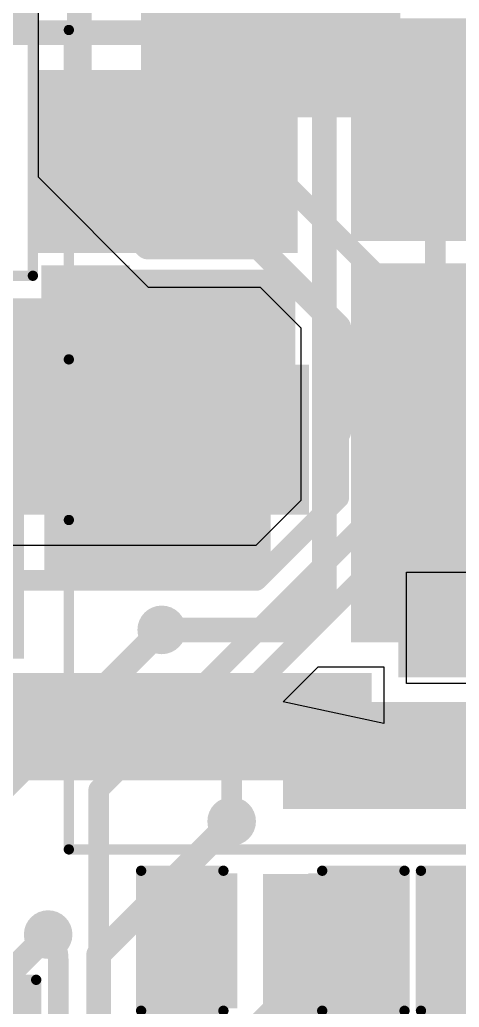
# Model space of a CAD drawing. Header units: millimetres. Extents: x -35.7 to 35.7, y -3.2 to 68.2.
# Drawn here: x 10.08 to 15.51, y 23.61 to 35.8 of the extents above; entities that cross this region are included whole.
import ezdxf

# ---------------------------------------------------------------- set-up
doc = ezdxf.new("R2010")
doc.units = ezdxf.units.MM
for name, color, linetype in [('BottomLayer', 5, 'Continuous'), ('BottomPaste', 16, 'Continuous'), ('BottomSolder', 6, 'Continuous'), ('TopLayer', 1, 'Continuous'), ('TopOverlay', 2, 'Continuous'), ('TopPaste', 8, 'Continuous'), ('TopSolder', 216, 'Continuous'), ('ViaHoleLayer', 16, 'Continuous')]:
    doc.layers.add(name, color=color, linetype=linetype)

# ---------------------------------------------------------------- blocks, each defined once
blk = doc.blocks.new('SOD_123_6')
at = {"layer": 'TopLayer'}
for points in [[(-2.22499936, 0.32500062), (-1.25499876, 0.32500062), (-1.25499876, -0.32500062), (-2.22499936, -0.32500062)], [(1.2550013, 0.32500062), (2.2250019, 0.32500062), (2.2250019, -0.32500062), (1.2550013, -0.32500062)]]:
    blk.add_hatch(color=1, dxfattribs=at).paths.add_polyline_path(points)
at = {"layer": 'TopOverlay'}
for points in [[(-3.25252588, -0.8625687599999999), (-2.31272588, -0.8625687599999999), (-2.31272588, 0.9251035599999999), (-3.25252588, 0.9251035599999999)], [(-2.36352588, 0.3820312399999999), (-1.47452588, 0.3820312399999999), (-1.47452588, 0.9251035599999999), (-2.36352588, 0.9251035599999999)], [(-2.36352588, -0.9230410800000001), (-1.47452588, -0.9230410800000001), (-1.47452588, -0.37996876), (-2.36352588, -0.37996876)]]:
    blk.add_hatch(color=2, dxfattribs=at).paths.add_polyline_path(points)
at = {"layer": 'TopPaste'}
for points in [[(-2.22499936, 0.32500062), (-1.25499876, 0.32500062), (-1.25499876, -0.32500062), (-2.22499936, -0.32500062)], [(1.2550013, 0.32500062), (2.2250019, 0.32500062), (2.2250019, -0.32500062), (1.2550013, -0.32500062)]]:
    blk.add_hatch(color=8, dxfattribs=at).paths.add_polyline_path(points)
at = {"layer": 'TopSolder'}
for points in [[(-2.32659936, 0.4266006199999999), (-1.15339876, 0.4266006199999999), (-1.15339876, -0.4266006199999999), (-2.32659936, -0.4266006199999999)], [(1.1534013, 0.4266006199999999), (2.3266019, 0.4266006199999999), (2.3266019, -0.4266006199999999), (1.1534013, -0.4266006199999999)]]:
    blk.add_hatch(color=216, dxfattribs=at).paths.add_polyline_path(points)
at = {"layer": 'TopOverlay', "const_width": 0.127}
for points in [[(1.397, 0.8986723199999999), (-3.2004, 0.8986723199999999)], [(1.397, 0.5841999999999999), (1.397, 0.8986723199999999)], [(1.397, -0.8986723199999999), (1.397, -0.5841999999999999)], [(1.397, -0.8986723199999999), (-3.2004, -0.8986723199999999)]]:
    blk.add_lwpolyline(points, dxfattribs=at)
at = {"layer": 'TopOverlay', "const_width": 0.0635}
for points in [[(-3.23215, 0.8986723199999999, 1), (-3.16865, 0.8986723199999999, 1)], [(1.36525, 0.8986723199999999, 1), (1.42875, 0.8986723199999999, 1)], [(1.36525, 0.8986723199999999, 1), (1.42875, 0.8986723199999999, 1)], [(1.36525, 0.5841999999999999, 1), (1.42875, 0.5841999999999999, 1)], [(1.36525, -0.5841999999999999, 1), (1.42875, -0.5841999999999999, 1)], [(-3.23215, -0.8986723199999999, 1), (-3.16865, -0.8986723199999999, 1)], [(1.36525, -0.8986723199999999, 1), (1.42875, -0.8986723199999999, 1)], [(1.36525, -0.8986723199999999, 1), (1.42875, -0.8986723199999999, 1)]]:
    blk.add_lwpolyline(points, format="xyb", close=True, dxfattribs=at)
blk = doc.blocks.new('RES0603_B_45')
at = {"layer": 'BottomLayer'}
for points in [[(-1.143, -0.4445), (-1.143, 0.4445), (-0.3810000000000001, 0.4445), (-0.3809999999999999, -0.4445)], [(0.3810000000000001, -0.4445), (0.3809999999999999, 0.4445), (1.143, 0.4445), (1.143, -0.4445)]]:
    blk.add_hatch(color=5, dxfattribs=at).paths.add_polyline_path(points)
at = {"layer": 'BottomPaste'}
for points in [[(-1.143, -0.4445), (-1.143, 0.4445), (-0.3810000000000001, 0.4445), (-0.3809999999999999, -0.4445)], [(0.3810000000000001, -0.4445), (0.3809999999999999, 0.4445), (1.143, 0.4445), (1.143, -0.4445)]]:
    blk.add_hatch(color=16, dxfattribs=at).paths.add_polyline_path(points)
at = {"layer": 'BottomSolder'}
for points in [[(-1.2446, -0.5461), (-1.2446, 0.5460999999999999), (-0.2794, 0.5461), (-0.2793999999999999, -0.5460999999999999)], [(0.2794, -0.5461), (0.2793999999999999, 0.5460999999999999), (1.2446, 0.5461), (1.2446, -0.5460999999999999)]]:
    blk.add_hatch(color=6, dxfattribs=at).paths.add_polyline_path(points)
blk = doc.blocks.new('RES0603_B_49')
at = {"layer": 'BottomLayer'}
for points in [[(-1.143, -0.4445), (-1.143, 0.4445), (-0.3810000000000001, 0.4445), (-0.3809999999999999, -0.4445)], [(0.3810000000000001, -0.4445), (0.3809999999999999, 0.4445), (1.143, 0.4445), (1.143, -0.4445)]]:
    blk.add_hatch(color=5, dxfattribs=at).paths.add_polyline_path(points)
at = {"layer": 'BottomPaste'}
for points in [[(-1.143, -0.4445), (-1.143, 0.4445), (-0.3810000000000001, 0.4445), (-0.3809999999999999, -0.4445)], [(0.3810000000000001, -0.4445), (0.3809999999999999, 0.4445), (1.143, 0.4445), (1.143, -0.4445)]]:
    blk.add_hatch(color=16, dxfattribs=at).paths.add_polyline_path(points)
at = {"layer": 'BottomSolder'}
for points in [[(-1.2446, -0.5461), (-1.2446, 0.5460999999999999), (-0.2794, 0.5461), (-0.2793999999999999, -0.5460999999999999)], [(0.2794, -0.5461), (0.2793999999999999, 0.5460999999999999), (1.2446, 0.5461), (1.2446, -0.5460999999999999)]]:
    blk.add_hatch(color=6, dxfattribs=at).paths.add_polyline_path(points)
blk = doc.blocks.new('CRS01_TE85L_Q_M__B_61')
at = {"layer": 'BottomLayer'}
for points in [[(-1.99999727, 0.6000000699999999), (-0.79999713, 0.6000000699999999), (-0.79999713, -0.6000000699999999), (-1.99999727, -0.6000000699999999)], [(0.8000022099999999, 0.6000000699999999), (2.00000235, 0.6000000699999999), (2.00000235, -0.6000000699999999), (0.8000022099999999, -0.6000000699999999)]]:
    blk.add_hatch(color=5, dxfattribs=at).paths.add_polyline_path(points)
at = {"layer": 'BottomPaste'}
for points in [[(-1.99999727, 0.6000000699999999), (-0.79999713, 0.6000000699999999), (-0.79999713, -0.6000000699999999), (-1.99999727, -0.6000000699999999)], [(0.8000022099999999, 0.6000000699999999), (2.00000235, 0.6000000699999999), (2.00000235, -0.6000000699999999), (0.8000022099999999, -0.6000000699999999)]]:
    blk.add_hatch(color=16, dxfattribs=at).paths.add_polyline_path(points)
at = {"layer": 'BottomSolder'}
for points in [[(-2.10159727, 0.7016000699999999), (-0.69839713, 0.7016000699999999), (-0.69839713, -0.7016000699999999), (-2.10159727, -0.7016000699999999)], [(0.69840221, 0.7016000699999999), (2.10160235, 0.7016000699999999), (2.10160235, -0.7016000699999999), (0.69840221, -0.7016000699999999)]]:
    blk.add_hatch(color=6, dxfattribs=at).paths.add_polyline_path(points)
blk = doc.blocks.new('CAP0805_73')
at = {"layer": 'TopLayer'}
for points in [[(-1.524, 0.7619999999999999), (-0.508, 0.7619999999999999), (-0.508, -0.7619999999999999), (-1.524, -0.7619999999999999)], [(0.508, 0.7619999999999999), (1.524, 0.7619999999999999), (1.524, -0.7619999999999999), (0.508, -0.7619999999999999)]]:
    blk.add_hatch(color=1, dxfattribs=at).paths.add_polyline_path(points)
at = {"layer": 'TopPaste'}
for points in [[(-1.524, 0.7619999999999999), (-0.508, 0.7619999999999999), (-0.508, -0.7619999999999999), (-1.524, -0.7619999999999999)], [(0.508, 0.7619999999999999), (1.524, 0.7619999999999999), (1.524, -0.7619999999999999), (0.508, -0.7619999999999999)]]:
    blk.add_hatch(color=8, dxfattribs=at).paths.add_polyline_path(points)
at = {"layer": 'TopSolder'}
for points in [[(-1.59399986, 0.8319998599999999), (-0.4380001399999999, 0.8319998599999999), (-0.4380001399999999, -0.8319998599999999), (-1.59399986, -0.8319998599999999)], [(0.4380001399999999, 0.8319998599999999), (1.59399986, 0.8319998599999999), (1.59399986, -0.8319998599999999), (0.4380001399999999, -0.8319998599999999)]]:
    blk.add_hatch(color=216, dxfattribs=at).paths.add_polyline_path(points)
at = {"layer": 'TopOverlay', "const_width": 0.127}
for points in [[(-1.6256, -0.8636), (-1.6256, 0.8636)], [(-1.6256, 0.8636), (-0.6096, 0.8636)], [(0.6096, 0.8636), (1.6256, 0.8636)], [(1.6256, -0.8636), (1.6256, 0.8636)], [(-1.6256, -0.8636), (-0.6096, -0.8636)], [(0.6096, -0.8636), (1.6256, -0.8636)]]:
    blk.add_lwpolyline(points, dxfattribs=at)
at = {"layer": 'TopOverlay', "const_width": 0.0635}
for points in [[(-1.65735, 0.8636, 1), (-1.59385, 0.8636, 1)], [(-1.65735, 0.8636, 1), (-1.59385, 0.8636, 1)], [(-0.64135, 0.8636, 1), (-0.57785, 0.8636, 1)], [(0.57785, 0.8636, 1), (0.64135, 0.8636, 1)], [(1.59385, 0.8636, 1), (1.65735, 0.8636, 1)], [(1.59385, 0.8636, 1), (1.65735, 0.8636, 1)], [(-1.65735, -0.8636, 1), (-1.59385, -0.8636, 1)], [(-1.65735, -0.8636, 1), (-1.59385, -0.8636, 1)], [(-0.64135, -0.8636, 1), (-0.57785, -0.8636, 1)], [(0.57785, -0.8636, 1), (0.64135, -0.8636, 1)], [(1.59385, -0.8636, 1), (1.65735, -0.8636, 1)], [(1.59385, -0.8636, 1), (1.65735, -0.8636, 1)]]:
    blk.add_lwpolyline(points, format="xyb", close=True, dxfattribs=at)
blk = doc.blocks.new('CAP0805_74')
at = {"layer": 'TopLayer'}
for points in [[(-1.524, 0.7619999999999999), (-0.508, 0.7619999999999999), (-0.508, -0.7619999999999999), (-1.524, -0.7619999999999999)], [(0.508, 0.7619999999999999), (1.524, 0.7619999999999999), (1.524, -0.7619999999999999), (0.508, -0.7619999999999999)]]:
    blk.add_hatch(color=1, dxfattribs=at).paths.add_polyline_path(points)
at = {"layer": 'TopPaste'}
for points in [[(-1.524, 0.7619999999999999), (-0.508, 0.7619999999999999), (-0.508, -0.7619999999999999), (-1.524, -0.7619999999999999)], [(0.508, 0.7619999999999999), (1.524, 0.7619999999999999), (1.524, -0.7619999999999999), (0.508, -0.7619999999999999)]]:
    blk.add_hatch(color=8, dxfattribs=at).paths.add_polyline_path(points)
at = {"layer": 'TopSolder'}
for points in [[(-1.59399986, 0.8319998599999999), (-0.4380001399999999, 0.8319998599999999), (-0.4380001399999999, -0.8319998599999999), (-1.59399986, -0.8319998599999999)], [(0.4380001399999999, 0.8319998599999999), (1.59399986, 0.8319998599999999), (1.59399986, -0.8319998599999999), (0.4380001399999999, -0.8319998599999999)]]:
    blk.add_hatch(color=216, dxfattribs=at).paths.add_polyline_path(points)
at = {"layer": 'TopOverlay', "const_width": 0.127}
for points in [[(-0.6096, 0.8636), (-1.6256, 0.8636)], [(-1.6256, 0.8636), (-1.6256, -0.8636)], [(1.6256, 0.8636), (0.6096, 0.8636)], [(1.6256, 0.8636), (1.6256, -0.8636)], [(-0.6096, -0.8636), (-1.6256, -0.8636)], [(1.6256, -0.8636), (0.6096, -0.8636)]]:
    blk.add_lwpolyline(points, dxfattribs=at)
at = {"layer": 'TopOverlay', "const_width": 0.0635}
for points in [[(-1.65735, 0.8636, 1), (-1.59385, 0.8636, 1)], [(-1.65735, 0.8636, 1), (-1.59385, 0.8636, 1)], [(-0.64135, 0.8636, 1), (-0.57785, 0.8636, 1)], [(0.57785, 0.8636, 1), (0.64135, 0.8636, 1)], [(1.59385, 0.8636, 1), (1.65735, 0.8636, 1)], [(1.59385, 0.8636, 1), (1.65735, 0.8636, 1)], [(-1.65735, -0.8636, 1), (-1.59385, -0.8636, 1)], [(-1.65735, -0.8636, 1), (-1.59385, -0.8636, 1)], [(-0.64135, -0.8636, 1), (-0.57785, -0.8636, 1)], [(0.57785, -0.8636, 1), (0.64135, -0.8636, 1)], [(1.59385, -0.8636, 1), (1.65735, -0.8636, 1)], [(1.59385, -0.8636, 1), (1.65735, -0.8636, 1)]]:
    blk.add_lwpolyline(points, format="xyb", close=True, dxfattribs=at)
blk = doc.blocks.new('CAP0805_76')
at = {"layer": 'TopLayer'}
for points in [[(-1.524, 0.7619999999999999), (-0.508, 0.7619999999999999), (-0.508, -0.7619999999999999), (-1.524, -0.7619999999999999)], [(0.508, 0.7619999999999999), (1.524, 0.7619999999999999), (1.524, -0.7619999999999999), (0.508, -0.7619999999999999)]]:
    blk.add_hatch(color=1, dxfattribs=at).paths.add_polyline_path(points)
at = {"layer": 'TopPaste'}
for points in [[(-1.524, 0.7619999999999999), (-0.508, 0.7619999999999999), (-0.508, -0.7619999999999999), (-1.524, -0.7619999999999999)], [(0.508, 0.7619999999999999), (1.524, 0.7619999999999999), (1.524, -0.7619999999999999), (0.508, -0.7619999999999999)]]:
    blk.add_hatch(color=8, dxfattribs=at).paths.add_polyline_path(points)
at = {"layer": 'TopSolder'}
for points in [[(-1.59399986, 0.8319998599999999), (-0.4380001399999999, 0.8319998599999999), (-0.4380001399999999, -0.8319998599999999), (-1.59399986, -0.8319998599999999)], [(0.4380001399999999, 0.8319998599999999), (1.59399986, 0.8319998599999999), (1.59399986, -0.8319998599999999), (0.4380001399999999, -0.8319998599999999)]]:
    blk.add_hatch(color=216, dxfattribs=at).paths.add_polyline_path(points)
at = {"layer": 'TopOverlay', "const_width": 0.127}
for points in [[(-1.6256, 0.8636), (-1.6256, -0.8636)], [(-0.6096, 0.8636), (-1.6256, 0.8636)], [(1.6256, 0.8636), (0.6096, 0.8636)], [(1.6256, 0.8636), (1.6256, -0.8636)], [(-0.6096, -0.8636), (-1.6256, -0.8636)], [(1.6256, -0.8636), (0.6096, -0.8636)]]:
    blk.add_lwpolyline(points, dxfattribs=at)
at = {"layer": 'TopOverlay', "const_width": 0.0635}
for points in [[(-1.65735, 0.8636, 1), (-1.59385, 0.8636, 1)], [(-1.65735, 0.8636, 1), (-1.59385, 0.8636, 1)], [(-0.64135, 0.8636, 1), (-0.57785, 0.8636, 1)], [(0.57785, 0.8636, 1), (0.64135, 0.8636, 1)], [(1.59385, 0.8636, 1), (1.65735, 0.8636, 1)], [(1.59385, 0.8636, 1), (1.65735, 0.8636, 1)], [(-1.65735, -0.8636, 1), (-1.59385, -0.8636, 1)], [(-1.65735, -0.8636, 1), (-1.59385, -0.8636, 1)], [(-0.64135, -0.8636, 1), (-0.57785, -0.8636, 1)], [(0.57785, -0.8636, 1), (0.64135, -0.8636, 1)], [(1.59385, -0.8636, 1), (1.65735, -0.8636, 1)], [(1.59385, -0.8636, 1), (1.65735, -0.8636, 1)]]:
    blk.add_lwpolyline(points, format="xyb", close=True, dxfattribs=at)
blk = doc.blocks.new('VKME1451J221MV_108')
at = {"layer": 'TopLayer'}
for points in [[(-2.2498685, -0.8250047000000001), (-6.749859499999999, -0.8250046999999997), (-6.749859499999999, 0.8250047000000001), (-2.2498685, 0.8250046999999997)], [(6.749859499999999, -0.8250047000000001), (2.2498685, -0.8250046999999997), (2.2498685, 0.8250047000000001), (6.749859499999999, 0.8250046999999997)]]:
    blk.add_hatch(color=1, dxfattribs=at).paths.add_polyline_path(points)
at = {"layer": 'TopPaste'}
for points in [[(-2.2498685, -0.8250047000000001), (-6.749859499999999, -0.8250046999999997), (-6.749859499999999, 0.8250047000000001), (-2.2498685, 0.8250046999999997)], [(6.749859499999999, -0.8250047000000001), (2.2498685, -0.8250046999999997), (2.2498685, 0.8250047000000001), (6.749859499999999, 0.8250046999999997)]]:
    blk.add_hatch(color=8, dxfattribs=at).paths.add_polyline_path(points)
at = {"layer": 'TopSolder'}
for points in [[(-2.1482685, -0.9266047000000003), (-6.8514595, -0.9266046999999996), (-6.8514595, 0.9266047000000003), (-2.1482685, 0.9266046999999996)], [(6.8514595, -0.9266047000000003), (2.1482685, -0.9266046999999996), (2.1482685, 0.9266047000000003), (6.8514595, 0.9266046999999996)]]:
    blk.add_hatch(color=216, dxfattribs=at).paths.add_polyline_path(points)
at = {"layer": 'TopOverlay', "const_width": 0.127}
for points in [[(-5.11202432, 5.0546), (2.69466568, 5.0546)], [(-5.11202432, 0.9905999999999999), (-5.11202432, 5.0546)], [(2.69466568, 5.0546), (5.09433068, 2.654935)], [(5.09433068, 1.0668), (5.09433068, 2.654935)], [(-5.11202432, -5.0546), (-5.11202432, -0.9905999999999999)], [(5.09433068, -2.654935), (5.09433068, -1.0668)], [(5.86966568, -2.0574), (5.86966568, -1.1176)], [(5.385267359999999, -1.5748), (6.325067359999999, -1.5748)], [(2.69466568, -5.0546), (5.09433068, -2.654935)], [(-5.11202432, -5.0546), (2.69466568, -5.0546)]]:
    blk.add_lwpolyline(points, dxfattribs=at)
at = {"layer": 'TopOverlay', "const_width": 0.0635}
for points in [[(-5.143774319999999, 5.0546, 1), (-5.080274319999999, 5.0546, 1)], [(-5.143774319999999, 5.0546, 1), (-5.080274319999999, 5.0546, 1)], [(2.66291568, 5.0546, 1), (2.72641568, 5.0546, 1)], [(2.66291568, 5.0546, 1), (2.72641568, 5.0546, 1)], [(5.06258068, 2.654935, 1), (5.126080679999999, 2.654935, 1)], [(5.06258068, 2.654935, 1), (5.126080679999999, 2.654935, 1)], [(5.06258068, 1.0668, 1), (5.126080679999999, 1.0668, 1)], [(-5.143774319999999, 0.9905999999999999, 1), (-5.080274319999999, 0.9905999999999999, 1)], [(-5.143774319999999, -0.9905999999999999, 1), (-5.080274319999999, -0.9905999999999999, 1)], [(5.06258068, -1.0668, 1), (5.126080679999999, -1.0668, 1)], [(5.837915679999999, -1.1176, 1), (5.901415679999999, -1.1176, 1)], [(5.35351736, -1.5748, 1), (5.41701736, -1.5748, 1)], [(6.29331736, -1.5748, 1), (6.35681736, -1.5748, 1)], [(5.837915679999999, -2.0574, 1), (5.901415679999999, -2.0574, 1)], [(5.06258068, -2.654935, 1), (5.126080679999999, -2.654935, 1)], [(5.06258068, -2.654935, 1), (5.126080679999999, -2.654935, 1)], [(-5.143774319999999, -5.0546, 1), (-5.080274319999999, -5.0546, 1)], [(-5.143774319999999, -5.0546, 1), (-5.080274319999999, -5.0546, 1)], [(2.66291568, -5.0546, 1), (2.72641568, -5.0546, 1)], [(2.66291568, -5.0546, 1), (2.72641568, -5.0546, 1)]]:
    blk.add_lwpolyline(points, format="xyb", close=True, dxfattribs=at)

msp = doc.modelspace()

# ---------------------------------------------------------------- hatches: boundary and pattern name
at = {"layer": 'BottomLayer'}
for points in [[(14.1732, 33.0697586), (18.0594, 33.0697586), (18.0594, 35.5346), (14.1732, 35.5346)], [(10.2362, 32.9184), (13.5128, 32.9184), (13.5128, 35.17899999999999), (10.2362, 35.17899999999999)], [(14.1732, 28.1178), (18.0086, 28.1178), (18.0086, 32.7914), (14.1732, 32.7914)], [(14.7574, 27.686), (18.0848, 27.686), (18.0848, 32.7914), (14.7574, 32.7914)], [(10.3886, 30.1752), (13.4874, 30.1752), (13.4874, 32.7152), (10.3886, 32.7152)], [(10.99820254, 31.41979746), (10.99820254, 32.35959746), (5.30860254, 32.35959746), (5.30860254, 31.41979746)], [(8.813799999999999, 27.9146), (10.1346, 27.9146), (10.1346, 31.1912), (8.813799999999999, 31.1912)], [(13.18260254, 28.93060254), (13.18260254, 29.99740254), (10.38860254, 29.99740254), (10.38860254, 28.93060254)], [(7.7978, 26.416), (14.4272, 26.416), (14.4272, 27.7368), (7.7978, 27.7368)]]:
    msp.add_hatch(color=5, dxfattribs=at).paths.add_polyline_path(points)
h = msp.add_hatch(color=5, dxfattribs=at)
edge = h.paths.add_edge_path()
edge.add_arc((11.7094, 33.9852), 0.2999994, 0, 360)
h = msp.add_hatch(color=5, dxfattribs=at)
edge = h.paths.add_edge_path()
edge.add_arc((14.7828, 33.7566), 0.2999994, 0, 360)
h = msp.add_hatch(color=5, dxfattribs=at)
edge = h.paths.add_edge_path()
edge.add_arc((10.7442, 29.6418), 0.2999994, 0, 360)
h = msp.add_hatch(color=5, dxfattribs=at)
edge = h.paths.add_edge_path()
edge.add_arc((11.4427, 29.6418), 0.2999994, 0, 360)
h = msp.add_hatch(color=5, dxfattribs=at)
edge = h.paths.add_edge_path()
edge.add_arc((12.1412, 29.6418), 0.2999994, 0, 360)
h = msp.add_hatch(color=5, dxfattribs=at)
edge = h.paths.add_edge_path()
edge.add_arc((12.8397, 29.6418), 0.2999994, 0, 360)
h = msp.add_hatch(color=5, dxfattribs=at)
edge = h.paths.add_edge_path()
edge.add_arc((15.18247662, 28.6679005), 0.2999994, 0, 360)
h = msp.add_hatch(color=5, dxfattribs=at)
edge = h.paths.add_edge_path()
edge.add_arc((11.8364, 28.2702), 0.2999994, 0, 360)
h = msp.add_hatch(color=5, dxfattribs=at)
edge = h.paths.add_edge_path()
edge.add_arc((15.18247662, 27.9908), 0.2999994, 0, 360)
h = msp.add_hatch(color=5, dxfattribs=at)
edge = h.paths.add_edge_path()
edge.add_arc((13.9954, 27.1526), 0.2999994, 0, 360)
h = msp.add_hatch(color=5, dxfattribs=at)
edge = h.paths.add_edge_path()
edge.add_arc((12.7, 25.908), 0.2999994, 0, 360)
h = msp.add_hatch(color=5, dxfattribs=at)
edge = h.paths.add_edge_path()
edge.add_arc((10.4345994, 24.511), 0.2999994, 0, 360)
at = {"layer": 'BottomSolder'}
h = msp.add_hatch(color=6, dxfattribs=at)
edge = h.paths.add_edge_path()
edge.add_arc((11.7094, 33.9852), 0.1499997, 0, 360)
h = msp.add_hatch(color=6, dxfattribs=at)
edge = h.paths.add_edge_path()
edge.add_arc((14.7828, 33.7566), 0.1499997, 0, 360)
h = msp.add_hatch(color=6, dxfattribs=at)
edge = h.paths.add_edge_path()
edge.add_arc((10.7442, 29.6418), 0.1499997, 0, 360)
h = msp.add_hatch(color=6, dxfattribs=at)
edge = h.paths.add_edge_path()
edge.add_arc((11.4427, 29.6418), 0.1499997, 0, 360)
h = msp.add_hatch(color=6, dxfattribs=at)
edge = h.paths.add_edge_path()
edge.add_arc((12.1412, 29.6418), 0.1499997, 0, 360)
h = msp.add_hatch(color=6, dxfattribs=at)
edge = h.paths.add_edge_path()
edge.add_arc((12.8397, 29.6418), 0.1499997, 0, 360)
h = msp.add_hatch(color=6, dxfattribs=at)
edge = h.paths.add_edge_path()
edge.add_arc((15.18247662, 28.6679005), 0.1499997, 0, 360)
h = msp.add_hatch(color=6, dxfattribs=at)
edge = h.paths.add_edge_path()
edge.add_arc((11.8364, 28.2702), 0.1499997, 0, 360)
h = msp.add_hatch(color=6, dxfattribs=at)
edge = h.paths.add_edge_path()
edge.add_arc((15.18247662, 27.9908), 0.1499997, 0, 360)
h = msp.add_hatch(color=6, dxfattribs=at)
edge = h.paths.add_edge_path()
edge.add_arc((13.9954, 27.1526), 0.1499997, 0, 360)
h = msp.add_hatch(color=6, dxfattribs=at)
edge = h.paths.add_edge_path()
edge.add_arc((12.7, 25.908), 0.1499997, 0, 360)
h = msp.add_hatch(color=6, dxfattribs=at)
edge = h.paths.add_edge_path()
edge.add_arc((10.4345994, 24.511), 0.1499997, 0, 360)
at = {"layer": 'TopLayer'}
for points in [[(14.78279746, 34.87419999999999), (14.78279746, 39.75099492), (11.58240254, 39.75099492), (11.58240254, 34.87419999999999)], [(16.51, 35.81399999999999), (11.5824, 35.81399999999999), (11.5824, 34.59480508), (16.51, 34.59480508)], [(13.335, 26.0604), (20.8026, 26.0604), (20.8026, 27.3812), (13.335, 27.3812)], [(13.08824408, 23.5298361), (14.7574, 23.5298361), (14.7574, 25.2570361), (13.08824408, 25.2570361)]]:
    msp.add_hatch(color=1, dxfattribs=at).paths.add_polyline_path(points)
h = msp.add_hatch(color=1, dxfattribs=at)
edge = h.paths.add_edge_path()
edge.add_arc((11.7094, 33.9852), 0.2999994, 0, 360)
h = msp.add_hatch(color=1, dxfattribs=at)
edge = h.paths.add_edge_path()
edge.add_arc((14.7828, 33.7566), 0.2999994, 0, 360)
h = msp.add_hatch(color=1, dxfattribs=at)
edge = h.paths.add_edge_path()
edge.add_arc((10.7442, 29.6418), 0.2999994, 0, 360)
h = msp.add_hatch(color=1, dxfattribs=at)
edge = h.paths.add_edge_path()
edge.add_arc((11.4427, 29.6418), 0.2999994, 0, 360)
h = msp.add_hatch(color=1, dxfattribs=at)
edge = h.paths.add_edge_path()
edge.add_arc((12.1412, 29.6418), 0.2999994, 0, 360)
h = msp.add_hatch(color=1, dxfattribs=at)
edge = h.paths.add_edge_path()
edge.add_arc((12.8397, 29.6418), 0.2999994, 0, 360)
h = msp.add_hatch(color=1, dxfattribs=at)
edge = h.paths.add_edge_path()
edge.add_arc((15.18247662, 28.6679005), 0.2999994, 0, 360)
h = msp.add_hatch(color=1, dxfattribs=at)
edge = h.paths.add_edge_path()
edge.add_arc((11.8364, 28.2702), 0.2999994, 0, 360)
h = msp.add_hatch(color=1, dxfattribs=at)
edge = h.paths.add_edge_path()
edge.add_arc((15.18247662, 27.9908), 0.2999994, 0, 360)
h = msp.add_hatch(color=1, dxfattribs=at)
edge = h.paths.add_edge_path()
edge.add_arc((13.9954, 27.1526), 0.2999994, 0, 360)
h = msp.add_hatch(color=1, dxfattribs=at)
edge = h.paths.add_edge_path()
edge.add_arc((12.7, 25.908), 0.2999994, 0, 360)
h = msp.add_hatch(color=1, dxfattribs=at)
edge = h.paths.add_edge_path()
edge.add_arc((10.4345994, 24.511), 0.2999994, 0, 360)
at = {"layer": 'TopSolder'}
h = msp.add_hatch(color=216, dxfattribs=at)
edge = h.paths.add_edge_path()
edge.add_arc((11.7094, 33.9852), 0.1499997, 0, 360)
h = msp.add_hatch(color=216, dxfattribs=at)
edge = h.paths.add_edge_path()
edge.add_arc((14.7828, 33.7566), 0.1499997, 0, 360)
h = msp.add_hatch(color=216, dxfattribs=at)
edge = h.paths.add_edge_path()
edge.add_arc((10.7442, 29.6418), 0.1499997, 0, 360)
h = msp.add_hatch(color=216, dxfattribs=at)
edge = h.paths.add_edge_path()
edge.add_arc((11.4427, 29.6418), 0.1499997, 0, 360)
h = msp.add_hatch(color=216, dxfattribs=at)
edge = h.paths.add_edge_path()
edge.add_arc((12.1412, 29.6418), 0.1499997, 0, 360)
h = msp.add_hatch(color=216, dxfattribs=at)
edge = h.paths.add_edge_path()
edge.add_arc((12.8397, 29.6418), 0.1499997, 0, 360)
h = msp.add_hatch(color=216, dxfattribs=at)
edge = h.paths.add_edge_path()
edge.add_arc((15.18247662, 28.6679005), 0.1499997, 0, 360)
h = msp.add_hatch(color=216, dxfattribs=at)
edge = h.paths.add_edge_path()
edge.add_arc((11.8364, 28.2702), 0.1499997, 0, 360)
h = msp.add_hatch(color=216, dxfattribs=at)
edge = h.paths.add_edge_path()
edge.add_arc((15.18247662, 27.9908), 0.1499997, 0, 360)
h = msp.add_hatch(color=216, dxfattribs=at)
edge = h.paths.add_edge_path()
edge.add_arc((13.9954, 27.1526), 0.1499997, 0, 360)
h = msp.add_hatch(color=216, dxfattribs=at)
edge = h.paths.add_edge_path()
edge.add_arc((12.7, 25.908), 0.1499997, 0, 360)
h = msp.add_hatch(color=216, dxfattribs=at)
edge = h.paths.add_edge_path()
edge.add_arc((10.4345994, 24.511), 0.1499997, 0, 360)
at = {"layer": 'ViaHoleLayer'}
h = msp.add_hatch(color=16, dxfattribs=at)
edge = h.paths.add_edge_path()
edge.add_arc((11.7094, 33.9852), 0.1499997, 0, 360)
h = msp.add_hatch(color=16, dxfattribs=at)
edge = h.paths.add_edge_path()
edge.add_arc((14.7828, 33.7566), 0.1499997, 0, 360)
h = msp.add_hatch(color=16, dxfattribs=at)
edge = h.paths.add_edge_path()
edge.add_arc((10.7442, 29.6418), 0.1499997, 0, 360)
h = msp.add_hatch(color=16, dxfattribs=at)
edge = h.paths.add_edge_path()
edge.add_arc((11.4427, 29.6418), 0.1499997, 0, 360)
h = msp.add_hatch(color=16, dxfattribs=at)
edge = h.paths.add_edge_path()
edge.add_arc((12.1412, 29.6418), 0.1499997, 0, 360)
h = msp.add_hatch(color=16, dxfattribs=at)
edge = h.paths.add_edge_path()
edge.add_arc((12.8397, 29.6418), 0.1499997, 0, 360)
h = msp.add_hatch(color=16, dxfattribs=at)
edge = h.paths.add_edge_path()
edge.add_arc((15.18247662, 28.6679005), 0.1499997, 0, 360)
h = msp.add_hatch(color=16, dxfattribs=at)
edge = h.paths.add_edge_path()
edge.add_arc((11.8364, 28.2702), 0.1499997, 0, 360)
h = msp.add_hatch(color=16, dxfattribs=at)
edge = h.paths.add_edge_path()
edge.add_arc((15.18247662, 27.9908), 0.1499997, 0, 360)
h = msp.add_hatch(color=16, dxfattribs=at)
edge = h.paths.add_edge_path()
edge.add_arc((13.9954, 27.1526), 0.1499997, 0, 360)
h = msp.add_hatch(color=16, dxfattribs=at)
edge = h.paths.add_edge_path()
edge.add_arc((12.7, 25.908), 0.1499997, 0, 360)
h = msp.add_hatch(color=16, dxfattribs=at)
edge = h.paths.add_edge_path()
edge.add_arc((10.4345994, 24.511), 0.1499997, 0, 360)

# ---------------------------------------------------------------- linework, layer by layer
at = {"layer": 'BottomLayer'}
for points, const_width in [([(9.398, 35.6362), (13.5382, 35.6362)], 0.3048), ([(13.5382, 35.6362), (13.843, 35.3314)], 0.3048), ([(13.843, 28.7782), (13.843, 35.3314)], 0.3048), ([(15.2146, 34.8488), (15.22248162, 34.84091838)], 0.5588), ([(13.335, 28.2702), (13.843, 28.7782)], 0.3048), ([(11.8364, 28.2702), (13.335, 28.2702)], 0.3048), ([(11.0588425, 24.2668425), (12.7, 25.908)], 0.3048), ([(9.880597459999999, 23.95699806), (10.4345994, 24.511)], 0.3048), ([(11.0588425, 22.39296004), (11.0588425, 24.2668425)], 0.3048)]:
    msp.add_lwpolyline(points, dxfattribs=dict(at, const_width=const_width))
for points, const_width in [([(13.462, 35.6362, 1), (13.6144, 35.6362, 1)], 0.1524), ([(13.462, 35.6362, 1), (13.6144, 35.6362, 1)], 0.1524), ([(13.7668, 35.3314, 1), (13.9192, 35.3314, 1)], 0.1524), ([(13.7668, 35.3314, 1), (13.9192, 35.3314, 1)], 0.1524), ([(15.0749, 34.8488, 1), (15.3543, 34.8488, 1)], 0.2794), ([(15.08278162, 34.84091838, 1), (15.36218162, 34.84091838, 1)], 0.2794), ([(13.7668, 28.7782, 1), (13.9192, 28.7782, 1)], 0.1524), ([(13.7668, 28.7782, 1), (13.9192, 28.7782, 1)], 0.1524), ([(11.7602, 28.2702, 1), (11.9126, 28.2702, 1)], 0.1524), ([(13.2588, 28.2702, 1), (13.4112, 28.2702, 1)], 0.1524), ([(13.2588, 28.2702, 1), (13.4112, 28.2702, 1)], 0.1524), ([(12.6238, 25.908, 1), (12.7762, 25.908, 1)], 0.1524), ([(10.3583994, 24.511, 1), (10.5107994, 24.511, 1)], 0.1524), ([(10.9826425, 24.2668425, 1), (11.1350425, 24.2668425, 1)], 0.1524), ([(10.9826425, 24.2668425, 1), (11.1350425, 24.2668425, 1)], 0.1524)]:
    msp.add_lwpolyline(points, format="xyb", close=True, dxfattribs=dict(at, const_width=const_width))
at = {"layer": 'TopLayer'}
for p, q in [((10.3124, 36.3728), (10.3124, 33.8582)), ((10.3124, 33.8582), (11.6705888, 32.5000112)), ((11.6705888, 32.5000112), (13.05016186, 32.5000112)), ((13.05016186, 32.5000112), (13.55211158, 31.99806148)), ((13.55211158, 31.99806148), (13.55211158, 29.86661032)), ((13.55211158, 29.86661032), (12.9971038, 29.31159999999999)), ((12.9971038, 29.31159999999999), (9.531951979999999, 29.31159999999999)), ((14.859, 27.6098), (14.859, 28.9814)), ((14.859, 28.9814), (19.7104, 28.9814)), ((13.335, 27.3812), (13.7668, 27.813)), ((13.7668, 27.813), (14.5796, 27.813)), ((14.5796, 27.813), (14.5796, 27.11683172)), ((19.7104, 27.6098), (14.859, 27.6098)), ((14.5796, 27.11683172), (13.335, 27.3812))]:
    msp.add_line(p, q, dxfattribs=at)
for points, const_width in [([(10.8204, 33.8328), (10.8204, 37.4142)], 0.3048), ([(11.7094, 33.9852), (13.1572, 33.9852)], 0.254), ([(13.1572, 33.9852), (14.6304, 32.512)], 0.254), ([(10.8204, 33.8328), (11.6586, 32.9946)], 0.3048), ([(14.7828, 33.7566), (15.2146, 33.3248)], 0.254), ([(15.2146, 29.80802268), (15.2146, 33.3248)], 0.254), ([(11.6586, 32.9946), (13.03169606, 32.9946)], 0.3048), ([(13.03169606, 32.9946), (14.0208, 32.00549606)], 0.3048), ([(14.6304, 29.8704), (14.6304, 32.512)], 0.254), ([(14.0208, 30.7086), (14.0208, 32.00549606)], 0.3048), ([(11.16567998, 30.48), (11.30211608, 30.6164361)], 0.7619999999999999), ([(7.874, 30.48), (11.16567998, 30.48)], 0.7619999999999999), ([(14.0208, 29.8958), (14.0208, 30.7086)], 0.254), ([(11.0588425, 26.2988425), (14.6304, 29.8704)], 0.254), ([(13.0048, 28.8798), (14.0208, 29.8958)], 0.254), ([(12.7, 27.29342268), (15.2146, 29.80802268)], 0.254), ([(9.144002539999999, 28.8798), (13.0048, 28.8798)], 0.254), ([(9.6774, 26.1112), (11.8364, 28.2702)], 0.3048), ([(12.7, 25.908), (12.7, 27.29342268)], 0.254), ([(11.0588425, 20.94723776), (11.0588425, 26.2988425)], 0.254), ([(11.9126, 24.1554), (12.192, 24.4348)], 0.254), ([(10.5588435, 20.94723776), (10.5588435, 24.21104886)], 0.254), ([(11.9126, 22.7838), (11.9126, 24.1554)], 0.254), ([(12.55884458, 22.94744458), (13.46296012, 23.85156012)], 0.254), ([(13.46296012, 23.85156012), (14.0078968, 23.85156012)], 0.254)]:
    msp.add_lwpolyline(points, dxfattribs=dict(at, const_width=const_width))
for points, const_width in [([(11.6459, 33.9852, 1), (11.7729, 33.9852, 1)], 0.127), ([(13.0937, 33.9852, 1), (13.2207, 33.9852, 1)], 0.127), ([(13.0937, 33.9852, 1), (13.2207, 33.9852, 1)], 0.127), ([(10.7442, 33.8328, 1), (10.8966, 33.8328, 1)], 0.1524), ([(10.7442, 33.8328, 1), (10.8966, 33.8328, 1)], 0.1524), ([(14.7193, 33.7566, 1), (14.8463, 33.7566, 1)], 0.127), ([(15.1511, 33.3248, 1), (15.2781, 33.3248, 1)], 0.127), ([(15.1511, 33.3248, 1), (15.2781, 33.3248, 1)], 0.127), ([(11.5824, 32.9946, 1), (11.7348, 32.9946, 1)], 0.1524), ([(11.5824, 32.9946, 1), (11.7348, 32.9946, 1)], 0.1524), ([(12.95549606, 32.9946, 1), (13.10789606, 32.9946, 1)], 0.1524), ([(12.95549606, 32.9946, 1), (13.10789606, 32.9946, 1)], 0.1524), ([(14.5669, 32.512, 1), (14.6939, 32.512, 1)], 0.127), ([(14.5669, 32.512, 1), (14.6939, 32.512, 1)], 0.127), ([(13.9446, 32.00549606, 1), (14.097, 32.00549606, 1)], 0.1524), ([(13.9446, 32.00549606, 1), (14.097, 32.00549606, 1)], 0.1524), ([(11.11161608, 30.6164361, 1), (11.49261608, 30.6164361, 1)], 0.3809999999999999), ([(10.97517998, 30.48, 1), (11.35617998, 30.48, 1)], 0.3809999999999999), ([(10.97517998, 30.48, 1), (11.35617998, 30.48, 1)], 0.3809999999999999), ([(13.9446, 30.7086, 1), (14.097, 30.7086, 1)], 0.1524), ([(13.9573, 30.7086, 1), (14.0843, 30.7086, 1)], 0.127), ([(13.9573, 29.8958, 1), (14.0843, 29.8958, 1)], 0.127), ([(13.9573, 29.8958, 1), (14.0843, 29.8958, 1)], 0.127), ([(14.5669, 29.8704, 1), (14.6939, 29.8704, 1)], 0.127), ([(14.5669, 29.8704, 1), (14.6939, 29.8704, 1)], 0.127), ([(15.1511, 29.80802268, 1), (15.2781, 29.80802268, 1)], 0.127), ([(15.1511, 29.80802268, 1), (15.2781, 29.80802268, 1)], 0.127), ([(12.9413, 28.8798, 1), (13.0683, 28.8798, 1)], 0.127), ([(12.9413, 28.8798, 1), (13.0683, 28.8798, 1)], 0.127), ([(11.7602, 28.2702, 1), (11.9126, 28.2702, 1)], 0.1524), ([(12.6365, 27.29342268, 1), (12.7635, 27.29342268, 1)], 0.127), ([(12.6365, 27.29342268, 1), (12.7635, 27.29342268, 1)], 0.127), ([(10.9953425, 26.2988425, 1), (11.1223425, 26.2988425, 1)], 0.127), ([(10.9953425, 26.2988425, 1), (11.1223425, 26.2988425, 1)], 0.127), ([(12.6365, 25.908, 1), (12.7635, 25.908, 1)], 0.127), ([(10.3710994, 24.511, 1), (10.4980994, 24.511, 1)], 0.127), ([(12.1285, 24.4348, 1), (12.2555, 24.4348, 1)], 0.127), ([(10.4953435, 24.21104886, 1), (10.6223435, 24.21104886, 1)], 0.127), ([(10.4953435, 24.21104886, 1), (10.6223435, 24.21104886, 1)], 0.127), ([(11.8491, 24.1554, 1), (11.9761, 24.1554, 1)], 0.127), ([(11.8491, 24.1554, 1), (11.9761, 24.1554, 1)], 0.127), ([(13.39946012, 23.85156012, 1), (13.52646012, 23.85156012, 1)], 0.127), ([(13.39946012, 23.85156012, 1), (13.52646012, 23.85156012, 1)], 0.127), ([(13.9443968, 23.85156012, 1), (14.0713968, 23.85156012, 1)], 0.127)]:
    msp.add_lwpolyline(points, format="xyb", close=True, dxfattribs=dict(at, const_width=const_width))
at = {"layer": 'TopLayer', "const_width": 0.254}
msp.add_lwpolyline([(10.4345994, 24.511, -0.198912367379658), (10.5588435, 24.21104886)], format="xyb", dxfattribs=at)

# ---------------------------------------------------------------- block references
for name, p, rotation in [('SOD_123_6', (9.347199999999999, 34.036), 270), ('CRS01_TE85L_Q_M__B_61', (12.6492, 32.61660228), 270), ('RES0603_B_45', (10.8966, 33.04539999999999), 270), ('RES0603_B_49', (14.859, 33.04539999999999), 270), ('CAP0805_76', (16.6624, 24.4348), 180), ('CAP0805_74', (8.6614, 23.08944836), 180)]:
    msp.add_blockref(name, p, dxfattribs=dict(rotation=rotation))
for name, p in [('VKME1451J221MV_108', (15.80198008, 30.6164361)), ('CAP0805_73', (13.208, 24.4348))]:
    msp.add_blockref(name, p)

doc.saveas('drawing.dxf')
